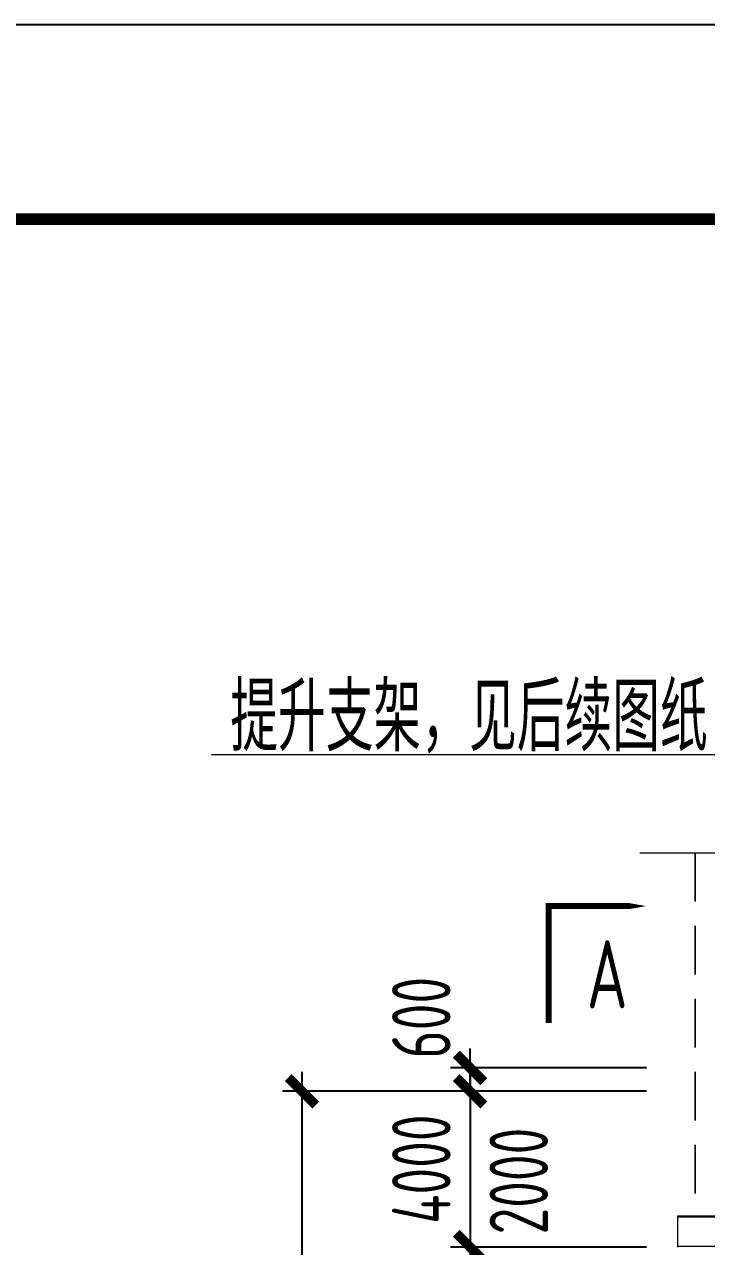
# Model space of a CAD drawing. Extents: x -2876908 to 633791, y -1383861 to 872234.
# Drawn here: x -1196445 to -1178945, y -1238281 to -1206893 of the extents above; entities that cross this region are included whole.
import ezdxf
from ezdxf.enums import TextEntityAlignment as Align

# ---------------------------------------------------------------- set-up
doc = ezdxf.new("R2010")
doc.units = 0
doc.header["$LTSCALE"] = 5
doc.header["$MEASUREMENT"] = 0
doc.linetypes.add('DASHED', pattern=[0.75, 0.5, -0.25])
doc.layers.get('0').update_dxf_attribs({"linetype": 'CONTINUOUS', "lineweight": 25})
doc.layers.get('DEFPOINTS').update_dxf_attribs({"color": 35, "linetype": 'CONTINUOUS', "lineweight": 13})
for name, color, linetype, lineweight in [('1粗实线', 1, 'CONTINUOUS', 30), ('4虚线', 2, 'DASHED', 18), ('5标注', 3, 'CONTINUOUS', 15), ('6文本', 7, 'CONTINUOUS', 15), ('8轮廓线', 4, 'CONTINUOUS', 15), ('DIM', 3, 'CONTINUOUS', 0), ('HFZT', 5, 'CONTINUOUS', 15), ('THIN', 7, 'CONTINUOUS', 0)]:
    doc.layers.add(name, color=color, linetype=linetype, lineweight=lineweight)
doc.styles.add('TSSD_Dimension', font='tssdeng.shx', dxfattribs={"width": 0.7, "bigfont": 'hztxt.shx'})
doc.styles.add('TSSD_NORM', font='tssdeng.shx', dxfattribs={"width": 0.7, "bigfont": 'hztxt.shx'})
doc.dimstyles.new('TSSD_100_100', dxfattribs={"dimtxt": 300, "dimasz": 100, "dimexe": 100, "dimexo": 250, "dimgap": 100, "dimtad": 1, "dimdec": 0, "dimzin": 0, "dimdsep": 46, "dimtxsty": 'TSSD_Dimension', "dimblk": 'ARCHTICK', "dimblk1": 'ARCHTICK', "dimblk2": 'ARCHTICK', "dimcen": 0, "dimdle": 100, "dimclrt": 7, "dimadec": 0, "dimazin": 0, "dimtfac": 1, "dimtdec": 0, "dimtix": 1, "dimtmove": 2, "dimatfit": 3, "dimfxl": 1, "dimtolj": 1, "dimtzin": 0, "dimarcsym": 0})

# ---------------------------------------------------------------- blocks, each defined once
blk = doc.blocks.new('施工设计图框')
at = {"color": 7, "linetype": 'Continuous'}
blk.add_lwpolyline([(-395.504, -13.5), (-395.504, 283.5), (24.496, 283.5), (24.496, -13.5), (-395.504, -13.5)], dxfattribs=at)
at = {"layer": '1粗实线', "color": 7, "linetype": 'Continuous', "const_width": 0.6}
blk.add_lwpolyline([(-370.504, -3.5), (-370.504, 273.5), (14.496, 273.5), (14.496, -3.5), (-370.504, -3.5)], dxfattribs=at)
at = {"layer": 'HFZT', "color": 2, "style": 'TSSD_NORM', "width": 0.7}
for tag, height, p in [('比例尺', 2.5, (7.248, 17.5)), ('图号', 2.5, (-20.49, 3.5)), ('日期', 2.5, (7.248, 3.5)), ('图名', 4, (-76.242, 0.75))]:
    blk.add_attdef(tag, text='', height=height, dxfattribs=at).set_placement(p, align=Align.MIDDLE)
blk = doc.blocks.new('_ArchTick')
at = {"color": 0, "linetype": 'ByBlock', "const_width": 0.5}
blk.add_lwpolyline([(-0.707, -0.707), (0.707, 0.707)], dxfattribs=at)
blk = doc.blocks.new('*D2234')
at = {"layer": 'DEFPOINTS', "color": 0, "transparency": 16777216}
for p in [(-1185012, -1233693), (-1179238, -1233693), (-1179238, -1234293)]:
    blk.add_point(p, dxfattribs=at)
at = {"layer": 'DIM', "color": 0, "lineweight": -2, "transparency": 16777216}
for p, q in [((-1185012, -1233693), (-1185012, -1233193)), ((-1180488, -1233693), (-1185512, -1233693)), ((-1185012, -1234293), (-1185012, -1233693)), ((-1180488, -1234293), (-1185512, -1234293)), ((-1185012, -1234293), (-1185012, -1234793))]:
    blk.add_line(p, q, dxfattribs=at)
at = {"layer": 'DIM', "color": 0, "lineweight": -2, "transparency": 16777216, "xscale": 500, "yscale": 500, "zscale": 500}
for p, rotation in [((-1185012, -1233693), 270), ((-1185012, -1234293), 90)]:
    blk.add_blockref('_ArchTick', p, dxfattribs=dict(at, rotation=rotation))
at = {"layer": 'DIM', "color": 7, "transparency": 16777216, "insert": (-1186262, -1232403), "char_height": 1500, "attachment_point": 5, "rotation": 90, "style": 'TSSD_Dimension'}
blk.add_mtext('\\A1;600', dxfattribs=at)
blk = doc.blocks.new('*D2235')
at = {"layer": 'DEFPOINTS', "color": 0, "transparency": 16777216}
for p in [(-1189323, -1234293), (-1179238, -1234293), (-1179238, -1260293)]:
    blk.add_point(p, dxfattribs=at)
at = {"layer": 'DIM', "color": 0, "lineweight": -2, "transparency": 16777216}
for p, q in [((-1189323, -1260793), (-1189323, -1233793)), ((-1180488, -1234293), (-1189823, -1234293)), ((-1180488, -1260293), (-1189823, -1260293))]:
    blk.add_line(p, q, dxfattribs=at)
at = {"layer": 'DIM', "color": 0, "lineweight": -2, "transparency": 16777216, "xscale": 500, "yscale": 500, "zscale": 500}
for p, rotation in [((-1189323, -1234293), 90), ((-1189323, -1260293), 270)]:
    blk.add_blockref('_ArchTick', p, dxfattribs=dict(at, rotation=rotation))
at = {"layer": 'DIM', "color": 7, "transparency": 16777216, "insert": (-1190573, -1247293), "char_height": 1500, "attachment_point": 5, "rotation": 90, "style": 'TSSD_Dimension'}
blk.add_mtext('\\A1;26000', dxfattribs=at)
blk = doc.blocks.new('*D2251')
at = {"layer": 'DEFPOINTS', "color": 0, "transparency": 16777216}
for p in [(-1179238, -1234293), (-1185012, -1238293), (-1179238, -1238293)]:
    blk.add_point(p, dxfattribs=at)
at = {"layer": 'DIM', "color": 0, "lineweight": -2, "transparency": 16777216}
for p, q in [((-1185012, -1233793), (-1185012, -1238793)), ((-1180488, -1234293), (-1185512, -1234293)), ((-1180488, -1238293), (-1185512, -1238293))]:
    blk.add_line(p, q, dxfattribs=at)
at = {"layer": 'DIM', "color": 0, "lineweight": -2, "transparency": 16777216, "xscale": 500, "yscale": 500, "zscale": 500}
for p, rotation in [((-1185012, -1234293), 90), ((-1185012, -1238293), 270)]:
    blk.add_blockref('_ArchTick', p, dxfattribs=dict(at, rotation=rotation))
at = {"layer": 'DIM', "color": 7, "transparency": 16777216, "insert": (-1186262, -1236293), "char_height": 1500, "attachment_point": 5, "rotation": 90, "style": 'TSSD_Dimension'}
blk.add_mtext('\\A1;4000', dxfattribs=at)
blk = doc.blocks.new('*D2256')
at = {"layer": 'DEFPOINTS', "color": 0, "transparency": 16777216}
for p in [(-1179238, -1238293), (-1185012, -1240293), (-1179238, -1240293)]:
    blk.add_point(p, dxfattribs=at)
at = {"layer": 'DIM', "color": 0, "lineweight": -2, "transparency": 16777216}
for p, q in [((-1185012, -1237793), (-1185012, -1240793)), ((-1180488, -1238293), (-1185512, -1238293)), ((-1180488, -1240293), (-1185512, -1240293))]:
    blk.add_line(p, q, dxfattribs=at)
at = {"layer": 'DIM', "color": 0, "lineweight": -2, "transparency": 16777216, "xscale": 500, "yscale": 500, "zscale": 500}
for p, rotation in [((-1185012, -1238293), 90), ((-1185012, -1240293), 270)]:
    blk.add_blockref('_ArchTick', p, dxfattribs=dict(at, rotation=rotation))
at = {"layer": 'DIM', "color": 7, "transparency": 16777216, "insert": (-1183762, -1236599), "char_height": 1500, "attachment_point": 5, "rotation": 90, "style": 'TSSD_Dimension'}
blk.add_mtext('\\A1;2000', dxfattribs=at)

msp = doc.modelspace()

# ---------------------------------------------------------------- linework, layer by layer
at = {"layer": '4虚线', "ltscale": 500}
for p, q in [((-1179247.896, -1228164.937), (-1179247.896, -1237493.084)), ((-1179237.896, -1228164.937), (-1179237.896, -1237493.084))]:
    msp.add_line(p, q, dxfattribs=at)
at = {"layer": '5标注'}
msp.add_line((-1177888.215, -1225647.89), (-1191649.826, -1225647.89), dxfattribs=at)
at = {"layer": '5标注', "flags": 128}
msp.add_lwpolyline([(-1182993.176, -1232536.48, 150, 150, 0), (-1182993.176, -1229536.48, 150, 150, 0), (-1181493.176, -1229536.48, 350, 0, 0), (-1180493.176, -1229536.48, 0, 0, 0)], format="xyseb", dxfattribs=at)
at = {"layer": '8轮廓线'}
for p, q in [((-1179682.896, -1237493.084), (-1170682.896, -1237493.084)), ((-1179682.896, -1238293.084), (-1179682.896, -1237493.084)), ((-1179682.896, -1237517.084), (-1166182.896, -1237517.084)), ((-1179682.896, -1238269.084), (-1166182.896, -1238269.084))]:
    msp.add_line(p, q, dxfattribs=at)
at = {"layer": 'THIN', "flags": 128}
msp.add_lwpolyline([(-1180659.529, -1228164.937), (-1177062.896, -1228164.937), (-1176992.896, -1227944.937), (-1176872.896, -1228384.937), (-1176802.896, -1228164.937), (-1173206.264, -1228164.937)], dxfattribs=at)

# ---------------------------------------------------------------- block references
at = {"xscale": 500, "yscale": 500, "zscale": 500}
msp.add_blockref('施工设计图框', (-1063987.504, -1348642.566), dxfattribs=at)

# ---------------------------------------------------------------- texts
at = {"layer": '5标注', "color": 7, "insert": (-1178913.822, -1225615.39), "char_height": 1750, "attachment_point": 9, "style": 'TSSD_NORM'}
msp.add_mtext('提升支架，见后续图纸', dxfattribs=at)
at = {"layer": '6文本', "style": 'TSSD_NORM', "width": 0.7}
msp.add_text('A', height=1750, dxfattribs=at).set_placement((-1181493.176, -1231286.48), align=Align.MIDDLE_CENTER)

# ---------------------------------------------------------------- dimensions: what is measured, and where the dimension line sits
at = {"layer": 'DIM'}
for base, p1, p2, picture, middle in [((-1185012.381, -1233693.084), (-1179237.896, -1234293.084), (-1179237.896, -1233693.084), '*D2234', (-1186262.381, -1232402.7)), ((-1185012.381, -1240293.084), (-1179237.896, -1238293.084), (-1179237.896, -1240293.084), '*D2256', (-1183762.381, -1236598.853))]:
    dim = msp.add_linear_dim(base=base, p1=p1, p2=p2, angle=90, dimstyle='TSSD_100_100', override={"dimtxt": 1500, "dimasz": 500, "dimexe": 500, "dimexo": 1250, "dimgap": 500, "dimdle": 500}, dxfattribs=at)
    dim.commit()
    dim.dimension.update_dxf_attribs({"geometry": picture, "text_midpoint": middle, "dimtype": 160})
for base, p1, p2, picture, middle in [((-1189323.312, -1234293.084), (-1179237.896, -1260292.766), (-1179237.896, -1234293.084), '*D2235', (-1190573.312, -1247292.925)), ((-1185012.381, -1238293.084), (-1179237.896, -1234293.084), (-1179237.896, -1238293.084), '*D2251', (-1186262.381, -1236293.084))]:
    dim = msp.add_linear_dim(base=base, p1=p1, p2=p2, angle=90, dimstyle='TSSD_100_100', override={"dimtxt": 1500, "dimasz": 500, "dimexe": 500, "dimexo": 1250, "dimgap": 500, "dimdle": 500}, dxfattribs=at)
    dim.commit()
    dim.dimension.update_dxf_attribs({"geometry": picture, "text_midpoint": middle})

doc.saveas('drawing.dxf')
